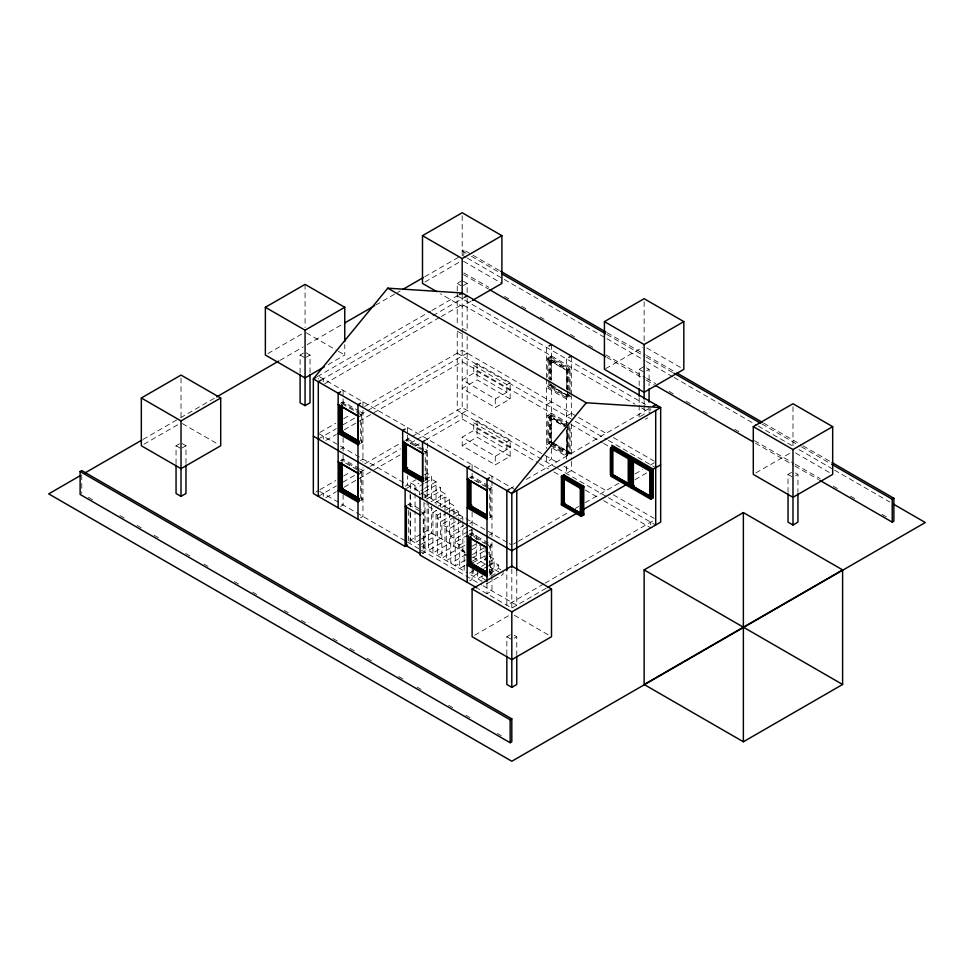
<?xml version="1.0" encoding="UTF-8"?>
<svg xmlns="http://www.w3.org/2000/svg" width="974" height="974" viewBox="0 0 974 974"><rect width="100%" height="100%" fill="white"/><g stroke="black" fill="none" stroke-linecap="round" stroke-linejoin="round"><path stroke-width="0.73" stroke-dasharray="4.87 3.65" d="M267.935 353.55L303.778 332.852M499.358 270.492L463.843 249.989L462.187 250.951L466.132 253.228M143.032 439.42L179.204 418.528M180.494 417.785L215.388 397.636M280.001 360.343L303.255 346.914M307.127 344.674L343.311 323.782M375.611 305.13L396.296 293.198M397.587 292.456L400.168 290.958M424.713 276.786L459.606 256.637M143.884 444.266L178.461 424.311M425.054 281.936L459.631 261.969M300.102 372.932L300.102 355.035L305.069 352.162M306.299 357.178L310.024 355.035L310.024 372.932M176.05 463.648L176.05 445.751L181.018 442.878M457.232 290.873L457.232 283.41L462.187 280.549M182.26 447.894L185.973 445.751L185.973 463.648M463.429 285.565L467.155 283.41L467.155 293.856M328.116 364.641L344.759 355.035L344.759 344.589M317.281 376.621L430.581 311.217M431.896 310.45L458.243 295.244M320.933 380.25L431.579 316.367M432.906 315.6L464.513 297.35M324.573 383.878L439.907 317.281M441.222 316.526L462.187 304.424L635.024 404.21M471.148 301.161L462.187 306.335L440.418 293.758M340.62 403.248L343.104 401.824L359.236 411.138M319.922 432.395L335.726 423.264M343.627 418.71L350.214 414.9M364.714 406.535L462.187 350.263L608.129 434.514M318.291 439.067L336.359 428.633M342.921 424.847L358.651 415.764M359.954 415.009L467.155 353.124M325.876 440.418L336.359 434.355M344.224 429.826L462.187 361.719L569.559 423.702M473.766 365.53L506.845 384.633L506.845 392.279L473.766 373.176L473.766 365.53L477.077 363.631L510.157 382.721L510.157 398.963L495.267 407.546L462.187 388.456L477.077 379.86L510.157 398.963M340.62 449.087L343.104 447.663M360.477 443.365L362.949 441.928L360.477 440.492M340.62 460.544L343.104 459.119L359.236 468.433M360.477 460.544L362.949 459.119M315.82 492.065L318.291 490.628M319.922 489.691L335.726 480.559M343.627 476.006L350.214 472.195M364.714 463.831L400.277 443.304M405.123 440.492L410.821 437.216M412.136 436.449L462.187 407.558L558.942 463.417M551.503 355.985L546.548 358.846L566.393 370.315L571.348 367.442M506.845 384.633L510.157 382.721M318.291 496.363L336.359 485.929M342.921 482.142L358.651 473.06M359.954 472.305L369.134 467.009M370.437 466.254L400.594 448.844M410.504 443.121L415.776 440.078M417.091 439.323L467.155 410.419L467.155 336.541M495.267 398.963L510.157 390.367L477.077 371.264L462.187 379.86L495.267 398.963L495.267 407.546M325.876 497.714L336.359 491.651M344.224 487.122L400.594 454.578M415.009 446.25L420.244 443.231M425.492 440.199L462.187 419.015L538.135 462.857M473.766 422.826L506.845 441.928L506.845 449.574L473.766 430.471L473.766 422.826L477.077 420.926L510.157 440.017L510.157 456.258L495.267 464.841L462.187 445.751L462.187 437.156L477.077 428.56L510.157 447.663L495.267 456.258L462.187 437.156M424.981 451.948L427.452 450.524L424.981 449.087M340.62 506.383L343.104 504.958L343.104 494.926M360.477 500.66L362.949 499.224L360.477 497.787M462.187 445.751L477.077 437.156L510.157 456.258M605.706 368.61L642.84 347.182M410.59 488.826L410.59 482.8L415.679 479.865M424.579 474.715L427.123 473.254L431.592 475.823L431.592 501.671M405.123 486.33L407.607 484.894L407.607 475.848M546.548 404.685L551.503 401.824M406.365 488.485L410.091 486.33L410.091 492.357M566.637 396.528L569.12 395.091M550.261 384.206L550.261 385.351L570.107 396.808L570.107 395.663L567.635 397.1L547.778 385.631L547.778 386.788L567.635 398.244L567.635 391.244M410.59 482.8L415.058 485.381L418.869 483.177M425.236 479.5L431.592 475.823M360.477 517.839L362.949 516.415L362.949 467.715M424.981 480.596L427.452 479.171L424.981 477.735M423.958 483.603L415.058 488.741L419.514 491.322L423.337 489.118M425.236 482.873L431.592 479.196L436.06 481.777L436.06 504.471M551.503 413.28L546.548 416.142L563.909 426.174M424.603 488.388L436.06 481.777M506.845 441.928L510.157 440.017M423.337 492.491L419.514 494.695L422.862 496.63M424.603 491.76L436.06 485.149L440.528 487.731L440.528 507.052M639.163 385.765L639.163 369.353L644.131 366.492M407.607 504.958L410.091 503.521L420.013 509.244M425.261 496.533L440.528 487.731M424.981 497.787L427.452 496.363L427.452 439.067M566.393 416.142L571.348 413.28M646.602 370.79L649.086 369.353L649.086 385.765M426.527 499.175L440.528 491.091L444.984 493.672L444.984 510.644M469.638 477.735L472.11 476.298L488.242 485.612M430.995 501.756L444.984 493.672M434.806 502.925L444.984 497.044L449.452 499.625L449.452 513.225M421.255 514.26L424.981 512.117L421.255 509.962M438.008 506.237L449.452 499.625M546.548 444.789L550.261 442.646L550.261 413.999L567.635 424.019M436.729 510.339L432.919 512.543L437.387 515.124L441.198 512.921M441.819 507.405L449.452 502.998L453.921 505.567L453.921 514.869M446.287 509.974L453.921 505.567M447.565 512.616L437.387 518.485L441.843 521.066L452.021 515.197M448.831 511.874L453.921 508.939L458.389 511.52L458.389 517.815M489.484 489.192L491.967 487.767L489.484 486.33M453.3 514.455L458.389 511.52M410.59 512.957L410.59 540.095L427.123 530.55L467.313 553.743L450.779 563.301L450.779 532.961L463.502 525.619M454.566 517.097L441.843 524.438L446.311 527.019L459.034 519.666M455.844 516.354L458.389 514.893L462.857 517.462L462.857 520.396M420.147 539.73L415.058 542.676L415.058 511.009M421.413 538.999L431.592 533.119L431.592 502.961M509.487 489.106L516.074 485.308M526.228 479.439L650.742 407.546L650.742 410.419M460.312 518.935L462.857 517.462M640.405 416.385L644.131 414.242L644.131 405.05M420.792 544.515L436.06 535.7L436.06 510.242M461.579 521.577L446.311 530.392L450.779 532.961M645.372 419.246L647.844 417.822M469.638 523.574L472.11 522.137M467.313 526.788L450.779 536.333L455.248 538.914L467.97 531.573M422.497 553.658L424.981 552.221L424.981 503.521M489.484 517.839L491.967 516.415L489.484 514.978M469.237 530.83L471.781 529.369L471.781 535.688M467.97 534.933L455.248 542.287L459.704 544.868L464.793 541.921M469.237 534.202L471.781 532.729L476.249 535.31L476.249 539.742M469.638 535.03L472.11 533.594L488.242 542.908M473.705 536.784L476.249 535.31M464.793 545.294L459.704 548.228L464.172 550.809L464.172 571.032M489.484 535.03L491.967 533.594M471.806 546.402L475.629 544.198M471.806 549.774L479.439 545.367M472.463 554.559L483.908 547.948M465.426 560.001L455.248 565.882L455.248 538.914M489.484 546.487L491.967 545.063L489.484 543.626M472.463 557.932L485.186 550.578L488.534 552.514M464.793 565.517L459.704 568.451L459.704 544.868M472.427 561.109L476.249 558.906L476.249 541.215M473.108 562.704L488.376 553.889M476.919 563.873L485.831 558.735M513.432 544.125L517.389 541.836M518.363 541.276L568.767 512.178M575.354 508.379L578.653 506.468M585.204 502.681L619.281 483.007M635.011 473.924L642.536 469.59M650.437 465.024L654.382 462.747M473.729 570.667L468.64 573.613L482.033 581.344L482.033 575.951M481.387 566.454L487.755 562.777M489.021 562.047L494.11 559.113L494.11 569.218L489.021 572.152M635.011 479.658L648.124 472.086M483.932 568.353L487.755 566.15M489.021 565.419L494.11 562.473L498.578 565.054L498.578 570.679M478.197 573.248L473.108 576.194L473.108 567.525M469.638 580.869L472.11 579.433L472.11 569.413M489.666 570.192L498.578 565.054M482.666 575.829L477.577 578.763L477.577 570.107M489.666 573.564L498.578 568.426L500.806 569.717M489.484 575.135L491.967 573.71L489.484 572.274M490.945 576.206L498.578 571.799L489.642 566.637M543.736 583.925L506.845 605.219L506.845 570.545M545.05 583.158L655.709 519.276M546.061 588.308L511.813 608.08L478.319 588.746M474.679 635.255L510.534 614.545M755.848 472.914L791.704 452.216M506.845 654.638L506.845 636.728L511.813 633.867M788.027 492.296L788.027 474.399L792.982 471.526M514.296 638.165L516.768 636.728L516.768 654.638M795.466 475.823L797.949 474.399L797.949 492.296M646.687 347.913L681.264 367.88M607.192 332.755L645.324 354.767M646.639 355.534L674.251 371.471M763.677 423.106L801.821 445.118M803.136 445.885L830.749 461.822M471.392 256.259L499.017 272.209M606.851 334.459L644.983 356.484M646.298 357.239L672.608 372.433M762.033 424.055L800.165 446.08M801.48 446.835L830.408 463.539M462.187 255.151L466.132 257.428M467.459 258.183L502.974 278.698M504.288 279.453L605.597 337.941M606.912 338.709L645.068 360.733M646.383 361.488L672.693 376.682M674.008 377.437L756.895 425.297M758.21 426.052L793.737 446.567M798.997 449.598L833.208 469.346M834.523 470.113L889.773 502.012M463.466 261.239L500.599 282.679M795.539 452.959L830.116 472.914M646.602 367.928L649.086 369.353M639.163 369.353L644.131 372.226M463.843 272.915L488.826 287.342M504.617 296.449L509.877 299.481M521.711 306.323L526.971 309.355M540.12 316.952L544.064 319.228M570.362 334.411L575.622 337.442M588.771 345.039L592.728 347.316M605.877 354.913L645.324 377.693M646.639 378.448L655.843 383.756M668.992 391.353L674.251 394.397M686.098 401.227L691.357 404.259M703.191 411.089L708.451 414.133M734.749 429.315L740.009 432.359M754.473 440.711L793.932 463.478M795.247 464.245L820.23 478.672M833.379 486.257L837.323 488.534M850.472 496.131L855.732 499.163M882.042 514.357L887.302 517.389M463.502 274.619L488.498 289.047M606.851 357.385L644.983 379.397M646.298 380.164L654.187 384.718M755.459 443.182L793.591 465.195M794.906 465.962L818.574 479.622M463.429 281.267L467.155 283.41M795.466 472.962L797.949 474.399M457.232 283.41L462.187 286.283M788.027 474.399L792.982 477.26M457.232 295.828L645.506 404.527M641.574 407.984L650.742 413.28M462.187 328.299L467.155 331.16L467.155 295.353M551.503 384.925L556.471 387.786M567.635 394.227L570.107 395.663M457.232 331.16L462.187 334.021M550.103 385.448L567.964 395.761L567.964 391.365M613.377 437.545L654.102 461.055M457.232 353.124L607.106 439.651M608.421 440.406L655.709 467.715M570.874 424.457L602.297 442.61M603.6 443.365L610.15 447.139M568.877 425.882L550.261 415.143L547.778 416.58L566.393 427.318M565.407 425.224L550.103 416.385L550.103 442.744M565.249 425.321L549.933 416.482L549.933 442.841M565.151 425.455L547.778 415.435L547.778 444.083M552.745 442.646L571.348 453.385M553.987 443.645L550.261 441.502L547.778 442.927L551.503 445.081M555.229 444.363L570.107 452.959L567.635 454.395L552.745 445.8M551.503 443.365L570.107 454.103L570.107 426.6M551.369 443.474L567.964 453.056L567.964 426.697M551.211 443.572L567.793 453.154L567.793 426.795M550.261 445.508L567.635 455.54L567.635 428.036M552.745 448.369L566.393 456.258M563.909 466.278L608.129 491.809M613.377 494.841L654.102 518.351M556.471 467.715L457.232 410.419L457.232 330.503M557.712 468.433L607.106 496.947M608.421 497.702L655.709 525.01M539.45 463.612L548.606 468.908M553.853 471.927L560.391 475.714M585.277 490.068L598.365 497.629M603.6 500.66L650.742 527.871M306.347 332.852L337.077 350.591M338.355 351.334L344.759 355.035M306.299 352.88L310.024 355.035M300.102 355.035L305.069 357.896M515.465 489.873L318.291 376.037L318.291 379.056M360.477 411.844L362.949 413.28M407.607 439.067L423.739 448.369M341.862 402.542L359.236 412.562M423.739 449.805L406.365 439.773L406.365 440.93L421.255 449.513M488.242 487.049L470.868 477.017L470.868 478.161L485.758 486.757M341.862 403.686L356.752 412.282M357.994 412.988L361.707 415.143M422.497 450.232L426.222 452.386M487 487.475L490.726 489.63M361.707 441.502L360.721 440.93L360.721 414.571M426.222 478.745L425.224 478.161L425.224 451.814M490.726 515.976L489.727 515.404L489.727 489.058M318.291 433.333L507.88 542.786M509.195 543.541L511.813 545.063M428.45 506.59L432.919 509.171L432.919 552.989L449.452 543.431L449.452 514.735M360.477 469.139L362.949 470.576M359.236 469.858L341.862 459.838L341.862 460.982L356.752 469.578M488.242 544.344L470.868 534.312L470.868 535.457L485.758 544.052M357.994 470.284L361.707 472.439M487 544.77L490.726 546.925M408.349 504.52L419.514 510.973M420.756 511.679L423.24 513.115L423.24 553.22L420.756 551.795M489.642 556.531L494.11 559.113M472.901 556.97L488.534 565.991M464.172 554.182L467.52 556.117M361.707 498.798L360.721 498.225L360.721 471.866M490.726 573.272L489.727 572.7L489.727 546.353M482.033 577.972L486.501 580.553L486.501 583.925L503.047 574.38L503.047 571.008M410.59 540.095L419.514 545.245M421.754 546.536L467.52 572.968M319.606 491.383L406.158 541.361M407.473 542.116L420.147 549.433M421.462 550.188L481.692 584.96M483.007 585.727L516.768 605.219L516.768 570.545M182.296 423.568L218.152 444.266M514.369 615.288L548.946 635.255M182.26 443.596L185.973 445.751M514.296 635.291L516.768 636.728M176.05 445.751L181.018 448.612M506.845 636.728L511.813 639.589M88.354 497.288L93.614 500.332M119.912 515.514L125.171 518.545M137.017 525.388L142.277 528.419M154.111 535.25L159.371 538.293M185.669 553.476L190.928 556.507M204.077 564.104L208.022 566.381M234.332 581.563L239.592 584.607M252.741 592.192L256.686 594.469M284.298 610.418L288.243 612.695M301.392 620.292L306.652 623.323M332.962 638.506L338.222 641.549M350.056 648.38L355.315 651.423M367.149 658.254L372.409 661.285M398.707 676.48L403.979 679.511M417.128 687.108L421.072 689.385M448.685 705.322L452.63 707.599M465.779 715.196L471.039 718.228M497.349 733.422L501.293 735.699M792.982 406.718L792.982 447.005M650.742 522.137L650.742 525.01M649.086 406.657L649.086 411.138M644.131 301.672L644.131 341.959M644.131 400.57L644.131 403.796M639.163 397.709L639.163 403.674M639.163 405.16L639.163 417.103M571.348 355.985L571.348 395.188M571.348 416.3L571.348 396.089L566.393 398.963L546.548 387.494L551.503 384.633L551.503 442.537M571.348 423.836L571.348 460.02M571.348 461.53L571.348 470.576L566.393 473.437L566.393 464.391M570.107 392.729L570.107 368.16L550.261 356.703L550.261 379.811M569.12 368.732L569.12 390.696M569.12 426.028L569.12 452.386L566.637 453.823L566.637 430.386M567.964 389.904L567.964 369.402L550.103 359.089L550.103 379.592M567.793 390.002L567.793 369.499L547.778 358.14L547.778 376.853M567.793 391.463L567.793 395.858L549.933 385.546L549.933 381.151M567.635 369.596L567.635 389.77M566.637 370.169L566.637 389.198M566.393 358.846L566.393 389.003M566.393 395.042L566.393 426.174M566.393 429.717L566.393 459.119M551.503 344.528L551.503 379.203M551.503 448.564L551.503 459.119L546.548 461.98L546.548 454.821M551.26 380.384L551.26 358.42L548.776 359.856L548.776 378.886M551.26 442.074L551.26 415.715L548.776 417.152L548.776 443.499M549.933 359.187L549.933 379.69M548.776 380.347L548.776 386.203M546.548 347.389L546.548 377.547M546.548 379.056L546.548 448.417M511.813 568.877L511.813 609.334M495.267 456.258L495.267 464.841M491.967 476.298L491.967 479.318M491.967 480.827L491.967 536.613M491.967 542.652L491.967 590.889L487 593.763L487 583.207M490.726 488.485L490.726 517.121M490.726 545.769L490.726 574.417M485.186 547.205L485.186 564.056M480.718 544.636L480.718 561.487M477.077 363.631L477.077 379.86M477.077 420.926L477.077 437.156M472.11 464.841L472.11 478.417M472.11 512.117L472.11 528.176M472.11 529.308L472.11 535.712M463.843 249.989L463.843 255.724M462.857 521.869L462.857 551.174L446.311 560.72L446.311 527.019M462.187 215.729L462.187 256.016M462.187 295.232L462.187 332.158M462.187 333.668L462.187 407.558M462.187 413.28L462.187 419.015M458.389 518.935L458.389 548.593L441.843 558.139L441.843 521.066M457.232 292.37L457.232 325.194M453.921 516.354L453.921 546.012L437.387 555.557L437.387 515.124M444.984 511.362L444.984 540.862L428.45 550.407L428.45 503.217M440.528 513.006L440.528 538.281L423.982 547.826L423.982 500.648M427.123 473.254L427.123 498.883M427.123 500.392L427.123 530.55M426.222 451.242L426.222 479.89M424.981 494.926L424.981 497.945M419.514 491.322L419.514 494.317M415.058 485.381L415.058 491.748M415.058 493.246L415.058 509.499M410.59 494.865L410.59 506.918M410.091 493.867L410.091 505.932M410.091 511.959L410.091 543.626M408.349 510.461L408.349 543.139M407.607 427.598L407.607 433.637M407.607 435.147L407.607 442.683M362.949 401.824L362.949 408.983M362.949 410.419L362.949 462.126M361.707 413.999L361.707 442.646M361.707 471.294L361.707 499.942M343.104 390.367L343.104 403.93M343.104 437.63L343.104 453.689M343.104 454.821L343.104 461.226M323.258 378.898L323.258 381.771M323.258 436.194L323.258 439.067M323.258 493.489L323.258 496.363M305.069 284.371L305.069 327.641M181.018 378.07L181.018 416.86M81.779 474.874L81.779 493.489M550.261 357.848L547.778 359.284L567.635 370.741L570.107 369.304L550.261 357.848"/><path stroke-width="1.46" d="M547.376 587.553L660.664 522.137L660.664 407.546L462.187 292.967L387.762 288.182L313.336 378.898L313.336 493.489L405.123 546.487L407.607 545.063M315.966 377.388L313.336 378.898L511.813 493.489L660.664 407.546L586.238 402.773L511.813 493.489L511.813 567.367M324.269 366.857L305.069 377.949L265.366 355.035L265.366 307.285L305.069 284.371L344.759 307.285L344.759 341.606M141.327 398.001L181.018 375.087L220.708 398.001L220.708 445.751L181.018 468.664L141.327 445.751L141.327 398.001L181.018 420.914L220.708 398.001M436.583 291.543L422.497 283.41L422.497 235.671L462.187 212.746L501.89 235.671L501.89 283.41L472.439 300.418M265.366 307.285L305.069 330.198L344.759 307.285M80.124 471.526L81.779 470.576L511.813 718.849L511.813 741.774L510.157 742.724L80.124 494.451L80.124 471.526L510.157 719.81L511.813 718.849M79.71 475.969L48.7 493.879L511.813 761.254L925.3 522.527L893.73 504.288M84.884 472.987L141.741 440.163M216.678 396.893L278.71 361.086M344.601 323.039L374.32 305.885M402.749 289.461L423.422 277.529M422.497 235.671L462.187 258.585L501.89 235.671M459.558 294.489L462.187 292.967M320.933 380.25L318.291 381.771L318.291 496.363M464.513 297.35L467.155 295.828M300.102 374.43L300.102 402.773L305.069 405.647L310.024 402.773L310.024 374.43M340.62 391.792L338.148 393.228L338.148 507.819M176.05 465.146L176.05 493.489L181.018 496.363L185.973 493.489L185.973 465.146M360.477 403.248L357.994 404.685L357.994 519.276M341.862 430.045L339.378 431.47L359.236 442.927M342.86 430.618L338.148 433.333L357.994 444.789M405.123 429.035L402.652 430.471L402.652 487.767M549.019 345.965L551.503 344.528M604.428 321.615L644.131 298.689L683.821 321.615L683.821 369.353L644.131 392.279L604.428 369.353L604.428 321.615L644.131 344.528L683.821 321.615M341.862 487.329L339.378 488.765L359.236 500.222M342.86 487.913L338.148 490.628L357.994 502.085M424.981 440.492L422.497 441.928L422.497 499.224M568.877 357.421L571.348 355.985M406.365 467.276L403.893 468.713L423.739 480.17M407.607 467.715L402.652 470.576L422.497 482.033M469.638 466.278L467.155 467.715L467.155 582.306M489.484 477.735L487 479.171L487 581.697M470.868 504.52L468.397 505.956L487 516.695M471.866 505.092L467.155 507.819L487 519.276M509.487 489.106L506.845 490.628L506.845 570.545M653.067 406.207L655.709 404.685M561.426 476.298L563.909 474.874L583.755 486.33L583.755 514.978L581.271 516.415L561.426 504.946L561.426 476.298L581.271 487.767L581.271 516.415M612.865 446.993L610.381 448.417L610.381 474.776L612.865 473.34L612.865 448.454M563.909 476.018L561.426 477.455L581.271 488.911L583.755 487.475L563.909 476.018L563.909 474.874M564.896 476.59L562.424 478.027L562.424 504.374M610.637 448.564L629.241 459.302L631.724 457.877L631.724 456.733L628.254 458.73L628.254 485.089L630.726 483.652L631.724 484.236L629.241 485.661L610.637 474.922M583.755 486.33L580.285 488.339L580.285 514.686L582.769 513.261L583.755 513.834L581.271 515.27L561.426 503.802L563.909 502.377L564.896 502.949L561.426 504.946M630.896 459.119L633.38 457.683L653.225 469.139L653.225 497.787L650.742 499.224L630.896 487.767L630.896 459.119L650.742 470.576L650.742 499.224M633.38 458.827L630.896 460.264L650.742 471.72L653.225 470.284L633.38 458.827L633.38 457.683M634.366 459.399L631.883 460.836L631.883 487.195M470.868 561.815L468.397 563.252L487 573.99M472.11 562.241L467.155 565.115L487 576.571M577.679 512.762L511.813 550.785L313.336 436.194M582.939 509.719L626.416 484.626M660.664 464.841L649.755 471.148L649.755 497.507L652.227 496.07L653.225 496.643L650.742 498.079L630.896 486.623L633.38 485.186M610.637 476.067L629.241 486.805L631.724 485.381L611.709 474.009M630.896 487.767L634.366 485.758M472.11 588.978L511.813 566.064L551.503 588.978L551.503 636.728L511.813 659.641L472.11 636.728L472.11 588.978L511.813 611.903L551.503 588.978M753.292 426.649L792.982 403.735L832.673 426.649L832.673 474.399L792.982 497.312L753.292 474.399L753.292 426.649L792.982 449.562L832.673 426.649M644.131 569.887L743.369 512.592L842.607 569.887L842.607 684.479L743.369 741.774L644.131 684.479L644.131 569.887L842.607 684.479M506.845 656.123L506.845 684.479L511.813 687.34L516.768 684.479L516.768 656.123M788.027 493.794L788.027 522.137L792.982 525.01L797.949 522.137L797.949 493.794M831.723 464.294L892.221 499.224L893.876 498.274L893.876 521.187L892.221 522.137L819.889 480.377M644.131 684.479L842.607 569.887M500.673 271.247L605.877 331.988M676.881 372.993L762.362 422.339M832.064 462.589L893.876 498.274M501.647 273.731L605.536 333.705M673.923 373.188L760.718 423.3M489.812 289.814L605.536 356.63M655.502 385.473L752.817 441.66M387.762 288.182L586.238 402.773M611.879 445.264L631.724 456.733M611.879 446.421L631.724 457.877M633.21 460.069L651.07 470.381L650.912 496.837M611.538 447.748L629.411 458.06M633.039 460.166L650.912 470.479M610.637 447.419L629.241 458.157L629.241 486.805M633.21 486.428L653.225 497.787M628.133 483.688L611.538 474.107L611.709 447.663L629.569 457.975L629.411 484.419M649.634 496.095L633.039 486.525L633.21 461.53M565.151 504.24L583.755 514.978M359.236 416.58L339.378 405.111L339.378 432.614L359.236 444.071M403.893 442.354L423.739 453.811M468.397 479.598L487 490.336M338.148 404.685L357.994 416.142M402.652 441.928L422.497 453.385M467.155 479.171L487 490.628M359.236 441.21L341.704 431.275L341.704 406.389M423.739 478.453L406.207 468.518L406.207 443.633M487.292 515.343L470.71 505.762L470.71 480.876M359.394 441.685L341.533 431.372L341.533 405.026M422.631 478.197L406.036 468.616L406.036 443.73M487.134 515.441L470.539 505.859L470.539 480.973M423.739 481.314L403.893 469.858L403.893 441.21M487 517.839L468.397 507.101L468.397 478.453M359.236 473.875L339.378 462.407L339.378 489.91L359.236 501.367M468.397 536.893L487 547.632M338.148 461.98L357.994 473.437M467.155 536.467L487 547.924M405.123 506.383L420.013 514.978M359.236 498.505L341.862 488.485L341.862 462.443M470.868 562.96L487 572.274M358.286 498.152L341.704 488.571L341.704 463.685M487.292 572.639L470.71 563.057L470.71 536.698M359.394 498.98L341.533 488.668L341.533 463.782M487.134 572.736L470.539 563.155L470.539 536.796M487 575.135L468.397 564.396L468.397 535.749M420.013 553.658L406.365 545.781L406.365 505.664M477.077 588.028L420.013 555.083L420.013 497.787M892.221 499.224L892.221 522.137M792.982 449.562L792.982 525.01M743.369 512.592L743.369 741.774M655.709 410.419L655.709 525.01M652.227 469.712L652.227 496.07M649.086 388.748L649.086 402.177M644.131 344.528L644.131 399.072M639.163 388.748L639.163 396.211M633.38 461.761L633.38 486.33M630.726 457.305L630.726 483.652M582.769 486.903L582.769 513.261M563.909 477.479L563.909 503.521M516.768 490.628L516.768 570.545M511.813 611.903L511.813 687.34M510.157 719.81L510.157 742.724M487.243 490.482L487.243 516.841M487.243 547.778L487.243 574.136M469.383 480.17L469.383 506.529M469.383 537.465L469.383 563.824M462.187 258.585L462.187 294.392M422.74 453.239L422.74 479.598M406.365 443.852L406.365 468.421M405.123 489.192L405.123 546.487M404.88 442.927L404.88 469.285M358.237 416.008L358.237 442.354M358.237 473.303L358.237 499.65M341.862 405.147L341.862 431.19M340.376 405.683L340.376 432.042M340.376 462.979L340.376 489.338M305.069 330.198L305.069 405.647M181.018 420.914L181.018 496.363M581.612 487.572L563.739 477.26L563.739 503.619L581.612 513.931L581.612 487.572M581.441 487.67L563.581 477.357L563.581 503.716L581.441 514.029L581.441 487.67"/></g></svg>
